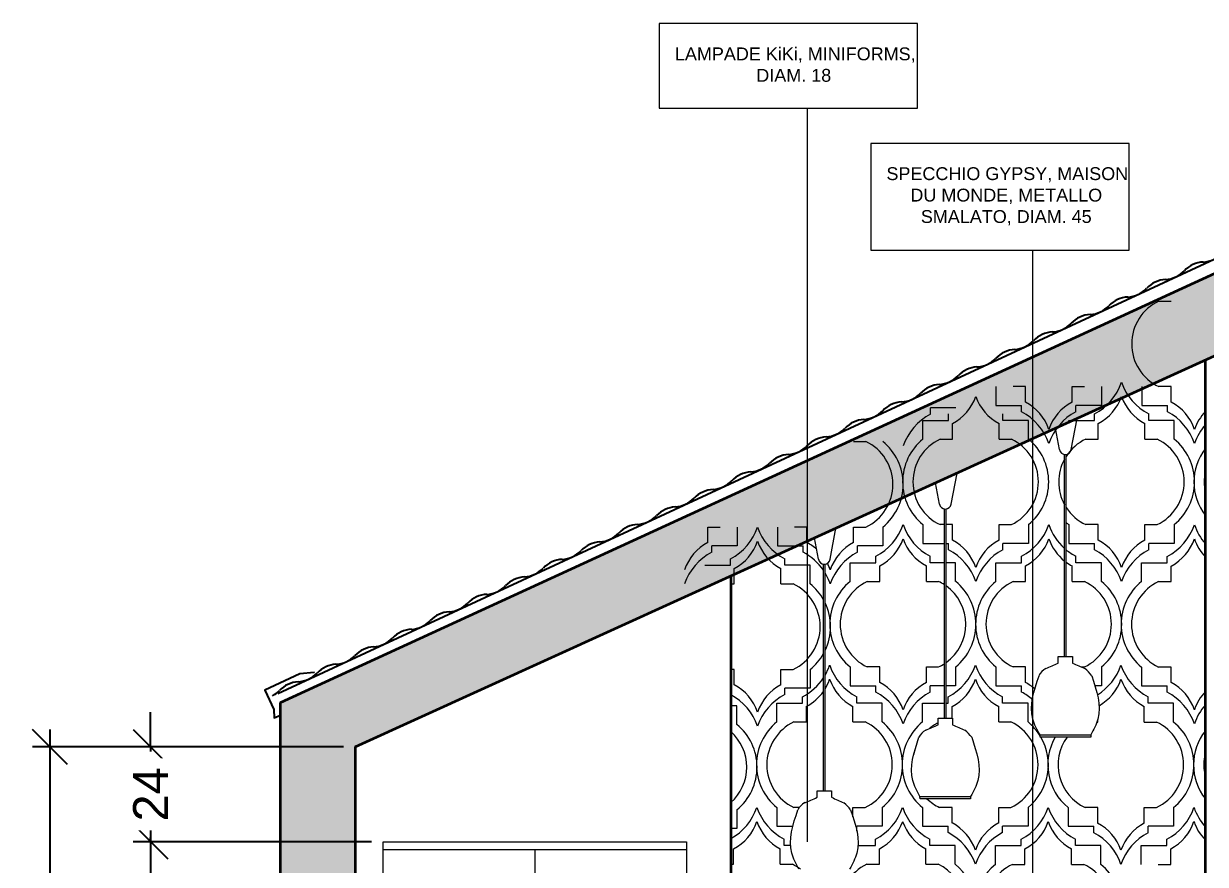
# Model space of a CAD drawing. Header units: inches. Extents: x -449 to 9267, y -5852 to 3388.
# Drawn here: x 201.4 to 505.4, y -629.6 to -413.3 of the extents above; entities that cross this region are included whole.
import ezdxf

# ---------------------------------------------------------------- set-up
doc = ezdxf.new("R2010")
doc.units = ezdxf.units.IN
doc.header["$MEASUREMENT"] = 0
for name, color, linetype, lineweight in [('A-ANNO-DIMS', 3, 'Continuous', 18), ('A-ANNO-SYMB', 3, 'Continuous', 18), ('A-DETL-MCUT', 4, 'Continuous', 25), ('A-FURN', 8, 'Continuous', 18), ('A-SECT-MCUT', 7, 'Continuous', 35), ('A-WALL-STUD', 3, 'Continuous', 18)]:
    doc.layers.add(name, color=color, linetype=linetype, lineweight=lineweight)
doc.styles.add('ARIAL', font='Arial.ttf')
doc.styles.get("Standard").update_dxf_attribs({"font": 'Arial.ttf'})
doc.dimstyles.new('TICK_36', dxfattribs={"dimtxt": 3.6, "dimasz": 3.6, "dimexe": 1.8, "dimexo": 1.2, "dimgap": 1.8, "dimtad": 0, "dimdec": 0, "dimzin": 0, "dimdsep": 46, "dimtxsty": 'ARIAL', "dimblk": 'OBLIQUE', "dimcen": 1.8, "dimdle": 1.8, "dimclrd": 256, "dimclrt": 256, "dimadec": 0, "dimazin": 0, "dimtfac": 1, "dimtdec": 0, "dimtmove": 1, "dimatfit": 3, "dimldrblk": 'OPEN90', "dimfxl": 1, "dimtfill": 1, "dimtolj": 1, "dimtzin": 0, "dimarcsym": 0})

# ---------------------------------------------------------------- blocks, each defined once
blk = doc.blocks.new('_Oblique')
at = {"color": 0, "linetype": 'ByBlock', "lineweight": -2}
blk.add_line((-0.5, -0.5), (0.5, 0.5), dxfattribs=at)
blk = doc.blocks.new('*D66')
at = {"layer": 'A-ANNO-DIMS', "lineweight": -2, "transparency": 16777216}
for p, q in [((208.15, -594.93), (208.15, -692.05)), ((208.15, -818.3), (208.15, -721.18))]:
    blk.add_line(p, q, dxfattribs=at)
at = {"layer": 'A-ANNO-DIMS', "color": 0, "lineweight": -2, "transparency": 16777216}
for p, q in [((283.69, -599.43), (203.65, -599.43)), ((283.69, -813.8), (203.65, -813.8))]:
    blk.add_line(p, q, dxfattribs=at)
at = {"layer": 'Defpoints', "color": 0, "transparency": 16777216}
for p in [(286.69, -599.43), (208.15, -813.8), (286.69, -813.8)]:
    blk.add_point(p, dxfattribs=at)
at = {"layer": 'A-ANNO-DIMS', "lineweight": -2, "transparency": 16777216, "xscale": 9, "yscale": 9, "zscale": 9}
for p, rotation in [((208.15, -599.43), 90), ((208.15, -813.8), 270)]:
    blk.add_blockref('_Oblique', p, dxfattribs=dict(at, rotation=rotation))
at = {"layer": 'A-ANNO-DIMS', "transparency": 16777216, "insert": (208.15, -706.62), "char_height": 9, "attachment_point": 5, "rotation": 90, "style": 'ARIAL', "bg_fill": 3, "box_fill_scale": 1.25, "bg_fill_color": 256, "bg_fill_true_color": 13158600, "bg_fill_transparency": 0}
blk.add_mtext('\\A1;214', dxfattribs=at)
blk = doc.blocks.new('_Open90')
at = {"color": 0, "linetype": 'ByBlock', "lineweight": -2}
for p, q in [((-0.5, 0.5), (0, 0)), ((0, 0), (-1, 0)), ((0, 0), (-0.5, -0.5))]:
    blk.add_line(p, q, dxfattribs=at)
blk = doc.blocks.new('*D91')
at = {"layer": 'A-ANNO-DIMS', "lineweight": -2, "transparency": 16777216}
for p, q in [((234.06, -619.3), (234.06, -704.78)), ((234.06, -818.3), (234.06, -732.81))]:
    blk.add_line(p, q, dxfattribs=at)
at = {"layer": 'A-ANNO-DIMS', "color": 0, "lineweight": -2, "transparency": 16777216}
for p, q in [((290.91, -623.8), (229.56, -623.8)), ((290.91, -813.8), (229.56, -813.8))]:
    blk.add_line(p, q, dxfattribs=at)
at = {"layer": 'Defpoints', "color": 0, "transparency": 16777216}
for p in [(234.06, -623.8), (293.91, -623.8), (293.91, -813.8)]:
    blk.add_point(p, dxfattribs=at)
at = {"layer": 'A-ANNO-DIMS', "lineweight": -2, "transparency": 16777216, "xscale": 9, "yscale": 9, "zscale": 9}
for p, rotation in [((234.06, -623.8), 90), ((234.06, -813.8), 270)]:
    blk.add_blockref('_Oblique', p, dxfattribs=dict(at, rotation=rotation))
at = {"layer": 'A-ANNO-DIMS', "transparency": 16777216, "insert": (234.06, -718.8), "char_height": 9, "attachment_point": 5, "rotation": 90, "style": 'ARIAL', "bg_fill": 3, "box_fill_scale": 1.25, "bg_fill_color": 256, "bg_fill_true_color": 13158600, "bg_fill_transparency": 0}
blk.add_mtext('\\A1;190', dxfattribs=at)
blk = doc.blocks.new('*D92')
at = {"layer": 'A-ANNO-DIMS', "lineweight": -2, "transparency": 16777216}
for p, q in [((234.06, -599.43), (234.06, -590.43)), ((234.06, -599.43), (234.06, -600.55)), ((234.06, -623.8), (234.06, -622.68)), ((234.06, -623.8), (234.06, -632.8))]:
    blk.add_line(p, q, dxfattribs=at)
at = {"layer": 'A-ANNO-DIMS', "color": 0, "lineweight": -2, "transparency": 16777216}
for p, q in [((283.69, -599.43), (229.56, -599.43)), ((290.91, -623.8), (229.56, -623.8))]:
    blk.add_line(p, q, dxfattribs=at)
at = {"layer": 'Defpoints', "color": 0, "transparency": 16777216}
for p in [(286.69, -599.43), (234.06, -623.8), (293.91, -623.8)]:
    blk.add_point(p, dxfattribs=at)
at = {"layer": 'A-ANNO-DIMS', "lineweight": -2, "transparency": 16777216, "xscale": 9, "yscale": 9, "zscale": 9}
for p, rotation in [((234.06, -599.43), 270), ((234.06, -623.8), 90)]:
    blk.add_blockref('_Oblique', p, dxfattribs=dict(at, rotation=rotation))
at = {"layer": 'A-ANNO-DIMS', "transparency": 16777216, "insert": (234.06, -611.62), "char_height": 9, "attachment_point": 5, "rotation": 90, "style": 'ARIAL', "bg_fill": 3, "box_fill_scale": 1.25, "bg_fill_color": 256, "bg_fill_true_color": 13158600, "bg_fill_transparency": 0}
blk.add_mtext('\\A1;24', dxfattribs=at)

msp = doc.modelspace()

# ---------------------------------------------------------------- hatches: boundary and pattern name
at = {"layer": 'A-WALL-STUD'}
h = msp.add_hatch(color=5, dxfattribs=at)
h.dxf.hatch_style = 1
h.paths.add_polyline_path([(595.43, -458.86), (626.75, -473.12), (626.75, -451.66), (595.43, -437.27), (267.47, -588), (267.47, -859.45), (286.69, -859.45), (286.69, -832.31), (585.92, -832.31), (585.92, -859.45), (595.43, -859.45), (595.43, -597.13)])
h.paths.add_polyline_path([(585.92, -813.8), (291.25, -813.8), (286.69, -813.8), (286.69, -599.43), (585.92, -463.19)], flags=16)

# ---------------------------------------------------------------- linework, layer by layer
at = {"layer": 'A-ANNO-SYMB', "color": 3}
for p, q in [((403.08, -623.81), (403.08, -435.08)), ((460.93, -471.6), (460.93, -676.04))]:
    msp.add_line(p, q, dxfattribs=at)
at = {"layer": 'A-ANNO-SYMB', "color": 6}
for points in [[(364.89, -435.08), (431.34, -435.08), (431.34, -413.3), (364.89, -413.3)], [(419.32, -471.6), (485.78, -471.6), (485.78, -444.12), (419.32, -444.12)]]:
    msp.add_lwpolyline(points, close=True, dxfattribs=at)
at = {"layer": 'A-DETL-MCUT', "color": 2}
for points in [[(266.82, -585.63), (595.43, -433.13)], [(276.15, -580.26), (276.15, -580.26), (272.48, -580.6), (263.41, -584.81), (265.72, -589.8), (265.88, -591.94), (267.47, -591.2)]]:
    msp.add_lwpolyline(points, dxfattribs=at)
for centre, start, end in [((504.39, -467.34), 273.4707, 316.308), ((494.69, -471.84), 273.4707, 316.308), ((505.28, -481.95), 93.4707, 136.308), ((495.58, -486.45), 93.4707, 136.308), ((484.99, -476.34), 273.4707, 316.308), ((475.29, -480.84), 273.4707, 316.308), ((485.88, -490.95), 93.4707, 136.308), ((476.18, -495.45), 93.4707, 136.308), ((465.59, -485.34), 273.4707, 316.308), ((455.89, -489.84), 273.4707, 316.308), ((466.48, -499.95), 93.4707, 136.308), ((456.78, -504.45), 93.4707, 136.308), ((446.19, -494.34), 273.4707, 316.308), ((436.49, -498.84), 273.4707, 316.308), ((447.08, -508.95), 93.4707, 136.308), ((437.38, -513.46), 93.4707, 136.308), ((427.68, -517.96), 93.4707, 136.308), ((426.79, -503.34), 273.4707, 316.308), ((417.09, -507.84), 273.4707, 316.308), ((417.98, -522.46), 93.4707, 136.308), ((408.28, -526.96), 93.4707, 136.308), ((407.39, -512.34), 273.4707, 316.308), ((397.69, -516.84), 273.4707, 316.308), ((398.58, -531.46), 93.4707, 136.308), ((388.88, -535.96), 93.4707, 136.308), ((387.99, -521.34), 273.4707, 316.308), ((378.29, -525.84), 273.4707, 316.308), ((379.18, -540.46), 93.4707, 136.308), ((369.48, -544.96), 93.4707, 136.308), ((368.59, -530.34), 273.4707, 316.308), ((358.89, -534.84), 273.4707, 316.308), ((359.78, -549.46), 93.4707, 136.308), ((350.08, -553.96), 93.4707, 136.308), ((349.19, -539.34), 273.4707, 316.308), ((339.49, -543.85), 273.4707, 316.308), ((340.38, -558.46), 93.4707, 136.308), ((330.68, -562.96), 93.4707, 136.308), ((329.79, -548.35), 273.4707, 316.308), ((320.09, -552.85), 273.4707, 316.308), ((320.98, -567.46), 93.4707, 136.308), ((311.28, -571.96), 93.4707, 136.308), ((310.39, -557.35), 273.4707, 316.308), ((300.69, -561.85), 273.4707, 316.308), ((290.99, -566.35), 273.4707, 316.308), ((301.58, -576.46), 93.4707, 136.308), ((291.88, -580.96), 93.4707, 136.308), ((281.29, -570.85), 273.4707, 316.308), ((271.59, -575.35), 273.4707, 316.308), ((282.18, -585.46), 93.4707, 136.308), ((272.48, -589.96), 93.4707, 136.308)]:
    msp.add_arc(centre, 7.32, start, end, dxfattribs=at)
at = {"layer": 'A-DETL-MCUT'}
msp.add_arc((261.89, -579.85), 7.32, 299.0724, 316.308, dxfattribs=at)
at = {"layer": 'A-FURN', "color": 252}
for p, q in [((470.88, -522.89), (472.38, -514.89)), ((467.88, -522.89), (466.85, -517.4)), ((469.16, -576.17), (469.16, -524.12)), ((469.58, -576.17), (469.58, -524.12)), ((437, -536.95), (435.97, -531.46)), ((440, -536.95), (441.5, -528.95)), ((438.27, -592.02), (438.27, -538.18)), ((438.7, -592.02), (438.7, -538.18)), ((408.86, -551.12), (410.36, -543.12)), ((405.86, -551.12), (404.84, -545.64)), ((407.14, -610.68), (407.14, -552.36)), ((407.56, -610.68), (407.56, -552.36)), ((467.51, -577.87), (467.51, -576.17)), ((467.51, -576.17), (471.23, -576.17)), ((471.23, -576.17), (471.23, -577.87)), ((436.63, -593.72), (436.63, -592.02)), ((436.63, -592.02), (440.35, -592.02)), ((440.35, -592.02), (440.35, -593.72)), ((462.85, -596.32), (475.89, -596.32)), ((462.89, -596.87), (462.85, -596.32)), ((475.89, -596.87), (462.89, -596.87)), ((475.89, -596.32), (475.89, -596.87)), ((405.5, -612.38), (405.5, -610.68)), ((405.5, -610.68), (409.21, -610.68)), ((409.21, -610.68), (409.21, -612.38)), ((431.97, -612.17), (445.01, -612.17)), ((432.01, -612.73), (431.97, -612.17)), ((445.01, -612.73), (432.01, -612.73)), ((445.01, -612.17), (445.01, -612.73)), ((293.91, -813.8), (293.91, -623.8)), ((293.91, -623.8), (371.91, -623.8)), ((293.91, -625.8), (371.91, -625.8)), ((332.91, -625.8), (332.91, -806.8)), ((371.91, -623.8), (371.91, -813.8))]:
    msp.add_line(p, q, dxfattribs=at)
for centre, radius, start, end in [((469.38, -522.61), 1.53, 190.4091, 349.5909), ((438.5, -536.67), 1.53, 190.4091, 349.5909), ((407.36, -550.85), 1.53, 190.4091, 349.5909), ((466.4, -582.96), 4.25, 119.0202, 153.8337), ((442.98, -525.8), 57.56, 291.779, 295.2227), ((561.1, -375.52), 221.41, 246.0516, 246.9467), ((465.66, -589.32), 13.33, 38.1077, 49.0384), ((435.52, -598.81), 4.25, 119.0202, 153.8337), ((412.1, -541.65), 57.56, 291.779, 295.2227), ((530.22, -391.37), 221.41, 246.0516, 246.9467), ((434.78, -605.17), 13.33, 38.1077, 49.0384), ((404.38, -617.47), 4.25, 119.0202, 153.8337), ((380.97, -560.31), 57.56, 291.779, 295.2227), ((499.09, -410.03), 221.41, 246.0516, 246.9467), ((403.65, -623.83), 13.33, 38.1077, 49.0384)]:
    msp.add_arc(centre, radius, start, end, dxfattribs=at)
for points in [[(462.85, -596.32), (460.99, -592.23), (462.59, -581.09)], [(476.15, -581.09), (477.75, -592.23), (475.89, -596.32)], [(431.97, -612.17), (430.11, -608.08), (431.71, -596.94)], [(445.27, -596.94), (446.86, -608.08), (445.01, -612.17)], [(400.84, -630.83), (398.98, -626.74), (400.57, -615.6)], [(414.14, -615.6), (415.73, -626.74), (413.87, -630.83)]]:
    msp.add_spline(points, degree=3, dxfattribs=at)
at = {"layer": 'A-SECT-MCUT', "color": 252}
for p, q in [((505.38, -808.8), (505.38, -499.86)), ((383.29, -555.45), (383.29, -808.8))]:
    msp.add_line(p, q, dxfattribs=at)
at = {"layer": 'A-SECT-MCUT', "color": 1}
msp.add_line((267.47, -859.45), (267.47, -588), dxfattribs=at)
for points in [[(267.47, -588), (595.43, -437.27)], [(286.69, -599.43), (585.92, -463.19)], [(286.69, -599.43), (286.69, -813.8)]]:
    msp.add_lwpolyline(points, dxfattribs=at)
at = {"layer": 'A-WALL-STUD', "color": 5}
for p, q in [((493.4, -484.71), (496.6, -484.71)), ((451.51, -506.71), (451.51, -511.52)), ((459.11, -506.71), (455.91, -506.71)), ((459.11, -510.71), (459.11, -506.71)), ((471.11, -510.71), (471.11, -506.71)), ((471.11, -506.71), (474.26, -506.71)), ((478.64, -506.71), (478.64, -511.52)), ((489, -506.71), (489, -511.52)), ((496.6, -506.71), (493.4, -506.71)), ((496.6, -510.71), (496.6, -506.71)), ((434.67, -513.81), (434.67, -512.15)), ((441.21, -512.15), (434.67, -512.15)), ((451.51, -511.52), (458.12, -511.52)), ((458.12, -513.18), (458.12, -511.52)), ((472.1, -513.18), (472.1, -511.52)), ((478.64, -511.52), (472.1, -511.52)), ((489, -511.52), (495.61, -511.52)), ((495.61, -513.18), (495.61, -511.52)), ((432.74, -520.22), (432.74, -515.41)), ((432.74, -515.41), (439.34, -515.41)), ((439.34, -515.41), (439.34, -513.74)), ((440.33, -520.22), (440.33, -516.22)), ((452.33, -520.22), (452.33, -516.22)), ((453.32, -515.4), (453.32, -513.74)), ((459.86, -515.4), (453.32, -515.4)), ((459.86, -520.22), (459.86, -515.4)), ((470.22, -515.87), (470.22, -515.41)), ((470.22, -515.41), (476.83, -515.41)), ((476.83, -515.41), (476.83, -513.74)), ((477.82, -520.22), (477.82, -516.22)), ((489.82, -520.22), (489.82, -516.22)), ((490.81, -515.4), (490.81, -513.74)), ((497.35, -515.4), (490.81, -515.4)), ((497.35, -520.22), (497.35, -515.4)), ((414.9, -520.84), (418.05, -520.84)), ((437.13, -520.22), (440.33, -520.22)), ((452.33, -520.22), (455.48, -520.22)), ((474.62, -520.22), (477.82, -520.22)), ((489.82, -520.22), (492.97, -520.22)), ((377.41, -546.84), (377.41, -542.84)), ((377.41, -542.84), (380.56, -542.84)), ((384.94, -542.84), (384.94, -547.66)), ((395.31, -542.84), (395.31, -547.66)), ((402.9, -542.84), (399.7, -542.84)), ((402.9, -546.84), (402.9, -542.84)), ((414.9, -546.84), (414.9, -542.84)), ((414.9, -542.84), (418.05, -542.84)), ((422.43, -542.84), (422.43, -547.66)), ((432.74, -542.22), (432.74, -547.03)), ((438.27, -542.22), (437.13, -542.22)), ((440.33, -542.22), (438.7, -542.22)), ((440.33, -546.22), (440.33, -542.22)), ((452.33, -546.22), (452.33, -542.22)), ((452.33, -542.22), (455.48, -542.22)), ((459.86, -542.22), (459.86, -547.03)), ((470.22, -542.22), (470.22, -547.03)), ((477.82, -542.22), (474.62, -542.22)), ((477.82, -546.22), (477.82, -542.22)), ((489.82, -546.22), (489.82, -542.22)), ((489.82, -542.22), (492.97, -542.22)), ((497.35, -542.22), (497.35, -547.03)), ((432.74, -547.03), (438.27, -547.03)), ((438.7, -547.03), (439.34, -547.03)), ((439.34, -548.69), (439.34, -547.03)), ((453.32, -548.69), (453.32, -547.03)), ((459.86, -547.03), (453.32, -547.03)), ((470.22, -547.03), (476.83, -547.03)), ((476.83, -548.69), (476.83, -547.03)), ((490.81, -548.69), (490.81, -547.03)), ((497.35, -547.03), (490.81, -547.03)), ((378.4, -549.32), (378.4, -547.66)), ((384.94, -547.66), (378.4, -547.66)), ((395.31, -547.66), (401.91, -547.66)), ((401.91, -549.32), (401.91, -547.66)), ((415.89, -549.32), (415.89, -547.66)), ((422.43, -547.66), (415.89, -547.66)), ((376.59, -552.66), (383.2, -552.66)), ((383.2, -552.66), (383.2, -551)), ((397.18, -552.66), (397.18, -551)), ((403.72, -552.66), (397.18, -552.66)), ((403.72, -557.47), (403.72, -552.66)), ((414.02, -556.84), (414.02, -552.03)), ((414.02, -552.03), (420.63, -552.03)), ((420.63, -552.03), (420.63, -550.37)), ((421.62, -556.84), (421.62, -552.84)), ((433.62, -556.84), (433.62, -552.84)), ((434.61, -552.03), (434.61, -550.37)), ((438.27, -552.03), (434.61, -552.03)), ((441.15, -552.03), (438.7, -552.03)), ((441.15, -556.84), (441.15, -552.03)), ((451.51, -556.84), (451.51, -552.03)), ((451.51, -552.03), (458.12, -552.03)), ((458.12, -552.03), (458.12, -550.37)), ((459.11, -556.84), (459.11, -552.84)), ((471.11, -556.84), (471.11, -552.84)), ((472.1, -552.03), (472.1, -550.37)), ((478.64, -552.03), (472.1, -552.03)), ((478.64, -556.84), (478.64, -552.03)), ((488.97, -556.86), (488.97, -552.05)), ((488.97, -552.05), (495.57, -552.05)), ((495.57, -552.05), (495.57, -550.39)), ((496.56, -556.86), (496.56, -552.86)), ((384.19, -557.47), (384.19, -553.47)), ((396.19, -557.47), (396.19, -553.47)), ((383.29, -557.47), (384.19, -557.47)), ((396.19, -557.47), (399.34, -557.47)), ((418.42, -556.84), (421.62, -556.84)), ((433.62, -556.84), (436.77, -556.84)), ((455.91, -556.84), (459.11, -556.84)), ((471.11, -556.84), (474.26, -556.84)), ((493.37, -556.86), (496.56, -556.86)), ((384.19, -579.47), (383.29, -579.47)), ((384.19, -583.47), (384.19, -579.47)), ((396.19, -583.47), (396.19, -579.47)), ((396.19, -579.47), (399.34, -579.47)), ((403.72, -579.47), (403.72, -584.28)), ((414.02, -578.84), (414.02, -583.66)), ((421.62, -578.84), (418.42, -578.84)), ((421.62, -582.84), (421.62, -578.84)), ((433.62, -582.84), (433.62, -578.84)), ((433.62, -578.84), (436.77, -578.84)), ((441.15, -578.84), (441.15, -583.66)), ((451.51, -578.84), (451.51, -583.66)), ((459.11, -578.84), (455.91, -578.84)), ((459.11, -582.84), (459.11, -578.84)), ((473.46, -578.84), (474.26, -578.84)), ((478.64, -578.84), (478.64, -583.66)), ((488.97, -578.86), (488.97, -583.67)), ((496.56, -578.86), (493.37, -578.86)), ((496.56, -582.86), (496.56, -578.86)), ((397.18, -585.94), (397.18, -584.28)), ((403.72, -584.28), (397.18, -584.28)), ((401.75, -588.18), (401.75, -586.52)), ((414.02, -583.66), (420.63, -583.66)), ((415.73, -588.18), (415.73, -586.52)), ((420.63, -585.32), (420.63, -583.66)), ((434.61, -585.32), (434.61, -583.66)), ((438.27, -583.66), (434.61, -583.66)), ((441.15, -583.66), (438.7, -583.66)), ((439.24, -588.18), (439.24, -586.52)), ((451.51, -583.66), (458.12, -583.66)), ((453.22, -588.18), (453.22, -586.52)), ((458.12, -585.32), (458.12, -583.66)), ((478.64, -583.66), (476.99, -583.66)), ((488.97, -583.67), (495.57, -583.67)), ((490.67, -588.19), (490.67, -586.53)), ((495.57, -585.34), (495.57, -583.67)), ((384.84, -588.8), (383.29, -588.8)), ((384.84, -593.61), (384.84, -588.8)), ((395.14, -592.99), (395.14, -588.18)), ((395.14, -588.18), (401.75, -588.18)), ((402.74, -592.99), (402.74, -588.99)), ((414.74, -592.99), (414.74, -588.99)), ((422.27, -588.18), (415.73, -588.18)), ((422.27, -592.99), (422.27, -588.18)), ((432.63, -592.99), (432.63, -588.18)), ((432.63, -588.18), (438.27, -588.18)), ((438.7, -588.18), (439.24, -588.18)), ((440.23, -592.02), (440.23, -588.99)), ((452.23, -592.99), (452.23, -588.99)), ((459.76, -588.18), (453.22, -588.18)), ((459.76, -592.99), (459.76, -588.18)), ((489.68, -593.01), (489.68, -589.01)), ((497.22, -588.19), (490.67, -588.19)), ((497.22, -593.01), (497.22, -588.19)), ((477.68, -593.01), (477.68, -592.46)), ((399.54, -592.99), (402.74, -592.99)), ((414.74, -592.99), (417.89, -592.99)), ((452.23, -592.99), (455.38, -592.99)), ((477.5, -593.01), (477.68, -593.01)), ((489.68, -593.01), (492.83, -593.01)), ((384.84, -615.61), (384.84, -620.43)), ((395.14, -614.99), (395.14, -619.8)), ((400.94, -614.99), (399.54, -614.99)), ((414.74, -617.42), (414.74, -614.99)), ((414.74, -614.99), (417.89, -614.99)), ((422.27, -614.99), (422.27, -619.8)), ((432.63, -614.99), (432.63, -619.8)), ((440.23, -614.99), (437.03, -614.99)), ((440.23, -618.99), (440.23, -614.99)), ((452.23, -618.99), (452.23, -614.99)), ((452.23, -614.99), (455.38, -614.99)), ((459.76, -614.99), (459.76, -619.8)), ((470.09, -615.01), (470.09, -619.82)), ((477.68, -615.01), (474.48, -615.01)), ((477.68, -619.01), (477.68, -615.01)), ((489.68, -619.01), (489.68, -615.01)), ((489.68, -615.01), (492.83, -615.01)), ((497.22, -615.01), (497.22, -619.82)), ((395.14, -619.8), (399.27, -619.8)), ((415.73, -621.06), (415.73, -619.8)), ((422.27, -619.8), (415.73, -619.8)), ((432.63, -619.8), (439.24, -619.8)), ((439.24, -621.46), (439.24, -619.8)), ((453.22, -621.46), (453.22, -619.8)), ((459.76, -619.8), (453.22, -619.8)), ((470.09, -619.82), (476.69, -619.82)), ((476.69, -621.48), (476.69, -619.82)), ((490.67, -621.48), (490.67, -619.82)), ((497.22, -619.82), (490.67, -619.82)), ((384.84, -620.43), (383.29, -620.43)), ((397.02, -624.8), (397.02, -623.14)), ((420.53, -624.8), (420.53, -623.14)), ((434.5, -624.8), (434.5, -623.14)), ((457.98, -624.82), (457.98, -623.16)), ((471.96, -624.82), (471.96, -623.16)), ((495.47, -624.82), (495.47, -623.16)), ((384.03, -629.62), (384.03, -625.62)), ((396.03, -629.62), (396.03, -625.62)), ((398.66, -624.8), (397.02, -624.8)), ((416.05, -624.8), (420.53, -624.8)), ((421.52, -629.62), (421.52, -625.62)), ((433.52, -629.62), (433.52, -625.62)), ((441.05, -624.8), (434.5, -624.8)), ((441.05, -629.62), (441.05, -624.8)), ((451.38, -629.63), (451.38, -624.82)), ((451.38, -624.82), (457.98, -624.82)), ((458.97, -629.63), (458.97, -625.63)), ((470.97, -629.63), (470.97, -625.63)), ((478.5, -624.82), (471.96, -624.82)), ((478.5, -629.63), (478.5, -624.82)), ((488.87, -629.63), (488.87, -624.82)), ((488.87, -624.82), (495.47, -624.82)), ((496.46, -629.63), (496.46, -625.63)), ((383.29, -629.62), (384.03, -629.62)), ((396.03, -629.62), (399.18, -629.62)), ((418.32, -629.62), (421.52, -629.62)), ((433.52, -629.62), (436.67, -629.62)), ((455.77, -629.63), (458.97, -629.63)), ((470.97, -629.63), (474.12, -629.63)), ((493.26, -629.63), (496.46, -629.63))]:
    msp.add_line(p, q, dxfattribs=at)
for centre, radius, start, end in [((498.6, -495.71), 12.17, 115.285, 244.715), ((470.09, -500.89), 14.51, 297.682, 341.1154), ((497.55, -500.89), 14.51, 198.8846, 242.318), ((434.54, -505.19), 12.46, 297.682, 341.1154), ((458.12, -505.19), 12.46, 198.8846, 242.318), ((472.03, -505.19), 12.46, 297.682, 341.1154), ((495.61, -505.19), 12.46, 198.8846, 242.318), ((451.38, -526.03), 14.51, 18.8846, 62.318), ((453.32, -521.74), 12.46, 18.8846, 62.318), ((476.89, -521.74), 12.46, 117.682, 161.1154), ((478.84, -526.03), 14.51, 117.682, 161.1154), ((488.87, -526.03), 14.51, 18.8846, 62.318), ((490.81, -521.74), 12.46, 18.8846, 62.318), ((514.38, -521.74), 12.46, 136.2575, 161.1154), ((441.41, -526.66), 14.51, 117.682, 161.1154), ((516.33, -526.03), 14.51, 138.9483, 161.1154), ((412.83, -531.84), 12.18, 295.4004, 64.5996), ((413.48, -531.84), 14.18, 309.1512, 50.8488), ((441.67, -531.22), 14.17, 129.084, 230.916), ((442.33, -531.22), 12.17, 115.285, 244.715), ((450.26, -531.22), 12.18, 295.4004, 64.5996), ((450.91, -531.22), 14.18, 309.1512, 50.8488), ((479.82, -531.22), 12.17, 115.285, 147.3197), ((487.75, -531.22), 12.18, 295.4004, 64.5996), ((488.4, -531.22), 14.18, 309.1512, 50.8488), ((516.61, -531.24), 14.17, 142.4123, 217.5877), ((479.82, -531.22), 12.17, 151.2197, 208.7803), ((517.27, -531.24), 12.17, 167.7604, 192.2396), ((479.82, -531.22), 12.17, 212.6803, 244.715), ((376.46, -538.15), 14.51, 297.682, 341.1154), ((403.92, -538.15), 14.51, 198.8846, 242.318), ((413.89, -537.52), 14.51, 297.682, 341.1154), ((441.35, -537.52), 14.51, 198.8846, 242.318), ((451.38, -537.52), 14.51, 297.682, 341.1154), ((478.84, -537.52), 14.51, 198.8846, 228.1467), ((479.16, -531.22), 14.17, 227.4654, 230.916), ((488.83, -537.54), 14.51, 297.682, 341.1154), ((516.29, -537.54), 14.51, 198.8846, 221.2601), ((383.2, -557.87), 12.46, 117.682, 161.1154), ((378.4, -542.44), 12.46, 297.682, 341.1154), ((401.98, -542.44), 12.46, 198.8846, 242.318), ((397.11, -557.87), 12.46, 48.3951, 62.318), ((420.69, -557.87), 12.46, 117.682, 161.1154), ((415.83, -541.81), 12.46, 297.682, 341.1154), ((439.41, -541.81), 12.46, 198.8846, 242.318), ((434.54, -557.25), 12.46, 18.8846, 62.318), ((458.12, -557.25), 12.46, 117.682, 161.1154), ((453.32, -541.81), 12.46, 297.682, 341.1154), ((476.89, -541.81), 12.46, 198.8846, 231.5935), ((472.03, -557.25), 12.46, 18.8846, 62.318), ((495.61, -557.25), 12.46, 117.682, 161.1154), ((490.77, -541.83), 12.46, 297.682, 341.1154), ((514.35, -541.83), 12.46, 198.8846, 223.973), ((385.14, -562.17), 14.51, 117.682, 161.1154), ((395.17, -562.17), 14.51, 34.4189, 62.318), ((422.63, -562.17), 14.51, 117.682, 161.1154), ((432.6, -561.54), 14.51, 18.8846, 62.318), ((460.06, -561.54), 14.51, 117.682, 161.1154), ((478.84, -537.52), 14.51, 230.3517, 242.318), ((470.09, -561.54), 14.51, 18.8846, 62.318), ((497.55, -561.54), 14.51, 117.682, 161.1154), ((397.11, -557.87), 12.46, 18.8846, 27.4048), ((476.89, -541.81), 12.46, 234.0359, 242.318), ((395.17, -562.17), 14.51, 18.8846, 31.3417), ((394.12, -568.47), 12.18, 295.4004, 64.5996), ((394.77, -568.47), 14.18, 29.2774, 50.8488), ((422.96, -567.84), 14.17, 129.084, 230.916), ((423.62, -567.84), 12.17, 115.285, 244.715), ((431.55, -567.84), 12.18, 56.4849, 64.5996), ((431.55, -567.84), 12.18, 305.9373, 54.0627), ((432.2, -567.84), 14.18, 309.1512, 50.8488), ((460.45, -567.84), 14.17, 129.084, 230.916), ((461.11, -567.84), 12.17, 115.285, 244.715), ((469.04, -567.84), 12.18, 295.4004, 64.5996), ((469.69, -567.84), 14.18, 309.1512, 50.8488), ((497.9, -567.86), 14.17, 129.084, 230.916), ((498.56, -567.86), 12.17, 115.285, 244.715), ((394.77, -568.47), 14.18, 334.4338, 25.5662), ((394.77, -568.47), 14.18, 309.1512, 330.7226), ((395.01, -573.67), 14.51, 329.9079, 341.1154), ((422.47, -573.67), 14.51, 198.8846, 242.318), ((431.55, -567.84), 12.18, 295.4004, 303.5151), ((432.5, -573.67), 14.51, 297.682, 341.1154), ((459.96, -573.67), 14.51, 198.8846, 242.318), ((469.95, -573.68), 14.51, 301.9222, 341.1154), ((497.41, -573.68), 14.51, 198.8846, 242.318), ((378.4, -594.5), 12.46, 18.8846, 62.318), ((401.98, -594.5), 12.46, 117.682, 161.1154), ((395.01, -573.67), 14.51, 297.682, 326.7272), ((396.95, -577.96), 12.46, 328.4161, 341.1154), ((420.53, -577.96), 12.46, 198.8846, 242.318), ((415.83, -593.88), 12.46, 18.8846, 62.318), ((439.41, -593.88), 12.46, 117.682, 161.1154), ((434.44, -577.96), 12.46, 297.682, 341.1154), ((458.01, -577.96), 12.46, 198.8846, 242.318), ((453.32, -593.88), 12.46, 48.9039, 62.318), ((471.89, -577.97), 12.46, 299.6438, 341.1154), ((495.47, -577.97), 12.46, 198.8846, 242.318), ((490.77, -593.89), 12.46, 18.8846, 62.318), ((376.46, -598.79), 14.51, 18.8846, 61.9326), ((403.92, -598.79), 14.51, 117.682, 161.1154), ((396.95, -577.96), 12.46, 297.682, 324.8766), ((413.89, -598.17), 14.51, 18.8846, 62.318), ((441.35, -598.17), 14.51, 117.682, 161.1154), ((451.38, -598.17), 14.51, 49.1033, 62.318), ((488.83, -598.19), 14.51, 18.8846, 62.318), ((514.35, -593.89), 12.46, 136.027, 161.1154), ((516.29, -598.19), 14.51, 138.7399, 161.1154), ((375.24, -604.61), 12.18, 311.3631, 48.6369), ((375.89, -604.61), 14.18, 309.1512, 50.8488), ((404.08, -603.99), 14.17, 129.084, 230.916), ((404.74, -603.99), 12.17, 115.285, 244.715), ((412.67, -603.99), 12.18, 295.4004, 64.5996), ((413.32, -603.99), 14.18, 309.1512, 50.8488), ((441.57, -603.99), 14.17, 129.084, 230.916), ((442.23, -603.99), 12.17, 117.397, 130.5963), ((450.16, -603.99), 12.18, 295.4004, 64.5996), ((450.81, -603.99), 14.18, 31.7615, 50.8488), ((487.61, -604.01), 12.18, 295.4004, 64.5996), ((488.26, -604.01), 14.18, 309.1512, 50.8488), ((516.51, -604.01), 14.17, 141.7398, 218.2602), ((450.81, -603.99), 14.18, 309.1512, 30.1044), ((479.02, -604.01), 14.17, 149.7825, 230.916), ((479.68, -604.01), 12.17, 144.1081, 244.715), ((442.23, -603.99), 12.17, 161.9045, 168.1142), ((517.17, -604.01), 12.17, 165.6653, 194.3347), ((442.23, -603.99), 12.17, 225.909, 244.715), ((376.3, -610.29), 14.51, 298.7932, 341.1154), ((403.76, -610.29), 14.51, 198.8846, 242.318), ((413.78, -610.29), 14.51, 297.682, 341.1154), ((441.25, -610.29), 14.51, 198.8846, 242.318), ((451.24, -610.31), 14.51, 297.682, 341.1154), ((478.7, -610.31), 14.51, 198.8846, 242.318), ((488.73, -610.31), 14.51, 297.682, 341.1154), ((516.19, -610.31), 14.51, 198.8846, 221.8684), ((378.24, -614.58), 12.46, 297.682, 341.1154), ((401.81, -614.58), 12.46, 198.8846, 242.318), ((415.73, -614.58), 12.46, 297.682, 341.1154), ((439.3, -614.58), 12.46, 198.8846, 242.318), ((434.44, -630.02), 12.46, 18.8846, 62.318), ((458.01, -630.02), 12.46, 117.682, 161.1154), ((453.18, -614.6), 12.46, 297.682, 341.1154), ((476.76, -614.6), 12.46, 198.8846, 242.318), ((471.89, -630.04), 12.46, 18.8846, 62.318), ((495.47, -630.04), 12.46, 117.682, 161.1154), ((490.67, -614.6), 12.46, 297.682, 341.1154), ((514.25, -614.6), 12.46, 198.8846, 224.6462), ((432.5, -634.31), 14.51, 18.8846, 62.318), ((459.96, -634.31), 14.51, 117.682, 161.1154), ((469.95, -634.33), 14.51, 18.8846, 62.318), ((497.41, -634.33), 14.51, 117.682, 161.1154), ((393.96, -640.62), 12.18, 53.5, 64.5996), ((423.52, -640.62), 12.17, 115.285, 244.715), ((431.45, -640.62), 12.18, 319.2915, 64.5996), ((432.09, -640.62), 14.18, 325.5402, 50.8488), ((460.31, -640.63), 14.17, 129.084, 219.8453), ((460.97, -640.63), 12.17, 115.285, 244.715), ((468.9, -640.63), 12.18, 295.4004, 64.5996), ((469.55, -640.63), 14.18, 309.1512, 50.8488)]:
    msp.add_arc(centre, radius, start, end, dxfattribs=at)

# ---------------------------------------------------------------- texts
at = {"layer": 'A-ANNO-SYMB', "color": 3, "char_height": 3.3105, "attachment_point": 1}
for s, insert in [('\\pi0.80567;{\\C256;LAMPADE KiKi, MINIFORMS, \\P\\pi21.73883;DIAM. 18}', (368.13, -419.43)), ('\\pi0.78308;{\\C256;SPECCHIO GYPSY, MAISON \\P\\pi6.94787;DU MONDE, METALLO \\P\\pi9.63508;SMALATO, DIAM. 45   }', (422.56, -450.25))]:
    msp.add_mtext_dynamic_manual_height_columns(s, width=62.0849, gutter_width=1, heights=[0], dxfattribs=dict(at, insert=insert))

# ---------------------------------------------------------------- next in the draw order: dimensions: what is measured, and where the dimension line sits
at = {"layer": 'A-ANNO-DIMS', "color": 3}
dim = msp.add_linear_dim(base=(208.15, -813.8), p1=(286.69, -599.43), p2=(286.69, -813.8), angle=90, dimstyle='TICK_36', override={"dimscale": 2.5}, dxfattribs=at)
dim.commit()
dim.dimension.update_dxf_attribs({"geometry": '*D66', "text_midpoint": (208.15, -706.62)})

# ---------------------------------------------------------------- next in the draw order: dimensions: what is measured, and where the dimension line sits
dim = msp.add_linear_dim(base=(234.06, -623.8), p1=(293.91, -813.8), p2=(293.91, -623.8), angle=90, dimstyle='TICK_36', override={"dimscale": 2.5}, dxfattribs=at)
dim.commit()
dim.dimension.update_dxf_attribs({"geometry": '*D91', "text_midpoint": (234.06, -718.8)})

# ---------------------------------------------------------------- next in the draw order: dimensions: what is measured, and where the dimension line sits
dim = msp.add_linear_dim(base=(234.06, -623.8), p1=(286.69, -599.43), p2=(293.91, -623.8), angle=90, dimstyle='TICK_36', override={"dimscale": 2.5}, dxfattribs=at)
dim.commit()
dim.dimension.update_dxf_attribs({"geometry": '*D92', "text_midpoint": (234.06, -611.62)})

doc.saveas('drawing.dxf')
